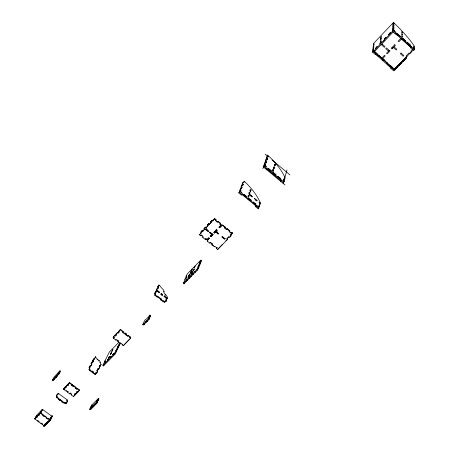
<?xml version="1.0" encoding="UTF-8"?>
<svg xmlns="http://www.w3.org/2000/svg" width="449" height="449" viewBox="0 0 449 449"><rect width="100%" height="100%" fill="white"/><g stroke="black" fill="none" stroke-linecap="round" stroke-linejoin="round"><path stroke-width="0.67" d="M401.844 62.389L399.11 65.453L401.389 62.854M397.556 33.9L400.385 36.442L397.556 33.9L396.865 34.624M393.846 30.302L395.255 31.834L393.128 29.92L392.437 30.65L392.404 31.419L395.243 33.972L395.956 32.726L411.486 46.674L410.801 47.931L413.613 50.456L414.315 49.744L414.191 45.961A38.676 7.857 44 0 0 394.132 23.073L393.442 22.45L373.574 43.458L372.631 52.202L375.443 54.699L376.167 53.448L391.539 67.097L390.838 68.36L393.627 70.835L394.306 70.139L394.334 69.281L413.17 50.064M395.243 33.972L395.26 33.451L410.79 47.392M392.942 68.046L392.954 67.76M393.84 30.56L393.88 29.539L393.172 28.904L392.482 29.628L392.527 28.613L393.212 27.889L393.919 28.523L393.969 27.266L393.268 26.637L392.583 27.355L392.634 26.233L393.313 25.514L394.014 26.143L394.048 25.15L393.358 24.527L392.679 25.239L392.729 24.134L393.403 23.421L394.093 24.044L394.132 23.073M390.838 68.36L391.539 67.097M372.631 52.202L393.094 30.695L393.442 22.45M390.686 66.042L390.697 65.756L392.505 67.361M387.465 63.18L386.567 62.085M386.808 63.595L388.166 65.099M382.189 59.498L383.098 60.598M378.501 56.518L377.126 55.003L378.058 55.828M375.443 54.699L375.499 54.149L390.866 67.788M283.813 181.115L283.566 182.002L284.38 180.543L283.729 179.998L284.127 178.595L284.778 179.134L284.217 179.707L283.566 179.168M283.948 180.65L284.559 178.483M284.745 177.832L286.99 169.902M283.162 183.428L284.032 181.783L282.724 180.694L282.825 180.341L284.127 181.424M284.778 179.134L285.121 177.911A34.736 13.459 43.7 0 0 268.418 155.859L267.868 156.437L265.118 154.136M280.748 180.532L280.541 181.244L281.315 179.954L266.869 167.909L266.077 169.189L266.308 168.498L280.748 180.532L281.315 179.954M277.982 176.738L278.088 176.384L280.704 178.567L280.597 178.921L277.572 176.395M275.288 175.542L275.4 175.194M272.812 171.58L273.666 170.076L273.009 169.531L272.453 170.109L273.104 170.654M273.682 168.83L274.524 167.337L273.879 166.798L273.447 168.162L274.098 168.701L274.524 167.337M274.541 166.113L275.377 164.637L274.732 164.098L274.305 165.445L274.951 165.984L275.377 164.637M272.779 173.005L272.666 173.359L274.766 175.104M273.666 170.076L273.228 171.456L272.571 170.912L273.009 169.531M260.409 203.178A33.984 14.362 43.6 0 0 244.312 181.323L243.796 182.687L243.162 182.165L242.578 183.708L243.218 184.236L242.696 185.622L242.056 185.095L241.467 186.661L242.106 187.188L241.45 188.945L240.804 188.417L240.271 189.832L240.917 190.359L240.518 191.431L241.815 192.498L241.68 192.851L239.732 191.252L238.795 192.89L241.394 195.029L242.196 193.744L256.424 205.44L255.644 206.731L258.22 208.847L259.118 207.191L257.833 206.13L257.951 205.765L259.236 206.821L260.291 203.537L259.017 202.488L259.135 202.129L260.409 203.178L259.87 203.723M271.207 170.648L271.095 170.996L268.463 168.802L268.575 168.454L271.207 170.648L270.646 171.232M258.22 208.847L258.579 207.741M258.91 206.714L259.544 204.744M255.644 206.731L256.424 205.44M255.863 204.048L255.739 204.413L253.163 202.291L253.287 201.927L255.863 204.048L255.324 204.598M257.058 200.417L256.94 200.782L254.387 198.677L254.504 198.318L257.058 200.417L256.525 200.972L255.503 200.131M265.443 166.893L264.562 166.158L265.471 164.547L264.815 163.997L265.275 162.639L265.931 163.183L266.504 161.5L265.853 160.955L266.364 159.446L267.015 159.99L267.464 158.66L266.818 158.121L267.323 156.634L267.969 157.172L268.418 155.859M266.504 161.5L265.724 162.757L266.274 162.173M267.464 158.66L266.689 159.906L267.239 159.322M264.562 166.158L265.471 164.547M262.856 168.678L267.57 154.894M285.053 184.999L263.434 166.989L264.349 165.367L266.324 167.017L266.437 166.669L265.123 165.574M249.869 194.496L249.745 194.855L252.304 196.959L252.428 196.606L249.869 194.496L249.335 195.051M248.174 197.173L249.043 195.657L248.404 195.13L247.893 196.567L248.538 197.094L249.043 195.657M249.178 194.316L250.048 192.817L249.408 192.29L248.875 192.846L249.515 193.367M250.177 191.493L251.036 190.006L250.402 189.484L249.908 190.881L250.542 191.409L251.036 190.006M250.048 192.817L249.549 194.232L248.909 193.704L249.408 192.29M246.507 196.353L246.378 196.713L243.79 194.585L243.919 194.226L246.507 196.353L245.968 196.915M216.429 248.443L217.08 247.545L216.429 248.443L217.681 249.453L227.581 239.351L226.953 238.846L229.007 236.752L229.635 237.257L230.921 235.95L231.061 235.568L230.427 235.057L232.492 232.947L231.858 232.436L231.207 233.345L229.147 231.678L229.804 230.769L227.273 228.715L226.616 229.624L224.551 227.957L225.207 227.048L222.67 224.988L222.014 225.898L221.694 225.639L221.84 225.269L222.154 225.521M230.921 235.95L230.292 235.433L232.492 232.947M229.635 237.257L231.061 235.568M230.292 235.433L230.427 235.057M231.207 233.345L231.858 232.436M226.953 238.846L228.732 236.786M227.581 239.351L227.722 238.969L227.093 238.464M229.147 231.678L229.804 230.769M242.196 193.744L241.394 195.029M224.416 239.132L225.067 238.228L224.416 239.132L221.89 237.1L222.401 236.572L224.927 238.61M226.616 229.624L227.273 228.715M240.917 190.359L239.985 191.992L240.518 191.431M242.106 187.188L241.18 188.799L241.714 188.243M243.218 184.236L242.432 185.482L242.96 184.926M226.217 229.304L226.358 228.928M217.681 249.453L222.541 244.256M238.795 192.89L239.732 191.252M224.551 227.957L225.207 227.048M240.383 190.92L239.738 190.393L240.804 188.417M241.579 187.749L240.933 187.222L242.056 185.095M242.69 184.792L242.05 184.264L243.162 182.165M222.014 225.898L222.67 224.988M212.035 244.408L211.883 244.795L214.392 246.81L214.543 246.422M215.716 231.617L215.571 231.998L218.102 234.041L218.248 233.66L215.716 231.617L214.555 233.048L213.92 232.537L216.609 229.523L213.92 232.537M219.011 227.256L221.06 225.129L219.943 224.225L220.089 223.849L221.205 224.753L219.011 227.256L219.645 227.766L221.84 225.269M221.06 225.129L221.205 224.753M211.99 243.964L212.141 243.577M211.883 244.795L212.534 243.891M219.943 224.225L220.605 223.316L218.057 221.256L217.4 222.165L215.324 220.487L215.986 219.578L214.712 218.545L212.523 221.06L211.883 220.543L212.035 220.173L212.674 220.689M217.344 232.492L217.49 232.116L216.227 231.095L217.243 230.04M218.102 234.041L218.607 233.514L216.076 231.471L216.227 231.095M207.477 240.754L207.32 241.135L209.84 243.156L210.491 242.252L211.316 242.915M209.84 243.156L210.491 242.252M195.495 272.083L195.657 271.684L190.685 276.988L190.067 276.5L195.04 271.196L194.877 271.594L195.495 272.083L197.431 270.107L199.025 266.852L198.407 266.364L197.925 266.858L199.665 263.249L200.271 263.731L198.75 266.824M200.001 263.709L201.511 260.656L200.899 260.167L200.422 260.661L200.58 260.28L201.186 260.762L201.029 261.144L201.511 260.656M212.405 234.114L212.557 233.738M212.029 235.674L212.181 235.293M217.4 222.165L218.057 221.256M210.39 236.208L211.9 234.642L209.369 232.604L209.874 232.077L213.039 234.625L211.019 236.718L210.39 236.208L210.542 235.832L212.051 234.26L209.526 232.223M194.877 271.594L196.814 269.619L198.407 266.364M199.665 263.249L199.182 263.743L200.899 260.167M211.019 236.718L213.191 234.243M211.9 234.642L212.051 234.26M207.32 241.135L207.825 240.613L207.663 239.979L209.268 238.318M215.324 220.487L215.986 219.578M207.034 239.474L205.934 238.593L205.777 238.969L206.877 239.856L208.633 237.813M192.166 272.745L191.515 274.328L192.643 272.257L192.166 272.745L192.778 273.233M190.685 276.988L190.847 276.59L187.345 280.395L186.728 279.912L186.896 279.514L183.411 283.302L184.023 283.785L187.508 279.996L187.345 280.395M212.523 221.06L214.712 218.545M186.728 279.912L190.236 276.101L190.067 276.5M208.106 231.583L208.257 231.207L205.726 229.164L205.569 229.54L208.106 231.583L208.605 231.055L206.074 229.012L206.226 228.636L207.242 229.456M202.914 237.089L202.752 237.465L205.277 239.491L205.934 238.593M190.932 271.74L190.286 273.306L191.403 271.258L190.932 271.74L191.538 272.223M184.023 283.785L184.522 282.578M209.374 224.152L208.74 223.641L208.583 224.012L209.223 224.528L211.4 222.025M209.223 224.528L211.249 222.395L210.609 221.879L212.035 220.173M188.305 275.787L188.142 276.18L190.196 273.851L188.305 275.787L188.911 276.264M183.411 283.302L185.078 279.312L186.958 277.387L187.126 276.994L184.775 279.396L186.559 275.776L186.088 276.253L186.694 276.73M205.939 227.974L206.097 227.598L205.462 227.087L205.305 227.463L205.939 227.974L207.954 225.853L208.112 225.482L207.477 224.966L208.74 223.641M207.954 225.853L207.32 225.342L207.477 224.966M186.088 276.253L187.368 273.828L192.049 269.03L191.409 270.573L191.88 270.09L192.52 268.547L200.58 260.28M202.679 231.398L202.841 231.022L202.207 230.511L202.044 230.887L202.679 231.398L204.682 229.293L204.839 228.917L204.205 228.406L205.462 227.087M201.191 232.75L199.44 234.805L200.703 235.82L200.86 235.439M200.703 235.82L201.36 234.917L202.387 235.742M204.682 229.293L204.048 228.782L204.205 228.406M199.44 234.805L201.433 232.711L200.798 232.2L202.207 230.511M166.057 301.313L165.457 300.841L165.002 301.307L165.602 301.779L166.057 301.313L166.764 299.691L166.164 299.219L166.607 298.209L164.205 296.334L164.385 295.936L167.382 298.276L166.927 298.737L163.93 296.402L164.385 295.936M164.553 302.329L165.008 301.863L163.801 300.92L163.346 301.386L164.553 302.329L165.002 301.307M165.008 301.863L165.457 300.841M165.602 301.779L166.074 300.695M167.382 298.276A3.474 1.891 44.2 0 0 165.692 294.802A3.07 1.661 44.2 0 1 164.008 291.345A2.077 1.123 44 0 0 163.172 289.622A13.863 7.386 44 0 1 159.535 285.182L159.356 285.575L158.755 285.109L158.031 286.675L158.632 287.141L157.902 288.718L157.302 288.247L156.566 289.835L159.58 292.181L159.395 292.585L156.987 290.699L156.432 291.901L155.831 291.429L155.085 293.034L155.691 293.506L154.681 295.184L157.111 297.075L157.751 296.2L161.382 299.034L160.748 299.91L163.167 301.795L163.346 301.386M163.167 301.795L163.801 300.92M162.583 294.527L161.954 295.397L162.583 294.527L161.382 293.59L160.933 294.056M160.748 299.91L161.382 299.034M160.748 294.46L161.382 293.59M149.051 319.228L148.608 319.682L150.263 316.545L149.669 316.09L148.013 319.217L148.451 318.768L149.051 319.228L148.86 319.643L147.098 321.445L146.497 320.984L146.688 320.569L143.646 323.903L144.241 324.358L147.283 321.029L147.098 321.445M150.263 316.545L149.826 317L150.471 315.563L149.882 315.103L149.231 316.539L149.669 316.09M146.497 320.984L148.451 318.768M157.111 297.075L157.751 296.2M143.646 323.903L143.837 323.488L142.743 324.599L143.338 325.059L144.432 323.942L144.241 324.358M142.743 324.599L144.64 320.468L145.729 319.357A3.794 0.623 -52.3 0 0 149.22 315.776L149.882 315.103M155.983 292.366L156.987 290.699M157.453 289.184L158.632 287.141M154.681 295.184L155.691 293.506M155.242 293.972L154.636 293.5L155.831 291.429M159.58 292.181L159.126 292.653L156.117 290.301L157.302 288.247M158.183 287.607L157.582 287.141L158.755 285.109M122.308 344.428L122.106 344.849L123.279 345.741L130.479 338.394L129.89 337.945L130.513 337.087L128.156 335.285L127.527 336.144L125.759 334.791L126.382 333.933L125.204 333.035L124.575 333.888L122.802 332.535L123.004 332.114L124.777 333.472M130.479 338.394L130.676 337.974L130.087 337.525L130.513 337.087M129.89 337.945L130.087 337.525M96.692 403.269L96.905 402.826L95.137 404.813L96.692 403.269L96.131 402.854L96.344 402.411L94.576 404.397L96.131 402.854M96.861 403.224L98.909 398.908L98.348 398.499L91.787 405.004L89.71 409.325L90.271 409.741L96.861 403.224L96.299 402.804L98.348 398.499M94.436 405.503L94.649 405.06L92.887 407.035L94.436 405.503L93.875 405.088L94.088 404.644L92.326 406.62L93.875 405.088M97.186 400.199L96.35 401.962L97.579 399.818L97.186 400.199L97.747 400.615L98.135 400.233L96.911 402.377L97.467 401.204M127.527 336.144L128.156 335.285M123.279 345.741L129.239 339.444M92.191 407.726L92.404 407.282L90.647 409.252L92.191 407.726L91.63 407.31L91.843 406.867L90.086 408.837L91.63 407.31M125.759 334.791L126.382 333.933M117.515 340.033L118.469 340.757L117.846 341.61L120.197 343.401L120.399 342.974M124.575 333.888L125.204 333.035M105.386 361.653L104.813 361.221L105.218 360.811L103.135 364.622L103.539 364.212L102.905 365.497L103.483 365.929L114.933 354.25L116.779 350.86L116.201 350.422L115.786 350.843L118.02 346.65L118.598 347.088L116.639 350.72M118.598 347.088L118.188 347.509L120.293 343.569L119.889 343.99M102.905 365.497L114.349 353.806L116.201 350.422M119.316 343.552L119.726 343.137L117.61 347.071L118.02 346.65M112.907 354.424L112.705 354.85L113.939 353.374L112.907 354.424L113.49 354.862M122.802 332.535L123.43 331.676L120.472 329.42L118.783 331.177L118.575 331.592L119.165 332.041L118.109 333.136L117.52 332.687L117.728 332.271L118.317 332.72L118.109 333.136M109.253 356.68L108.422 358.369L109.657 356.265L109.253 356.68L109.825 357.112M111.099 352.908L110.28 354.581L111.504 352.499L111.099 352.908L111.672 353.341M113.58 338.366L114.209 337.513L113.58 338.366L115.937 340.157L116.145 339.736M103.483 365.929L104.117 364.644M104.813 361.221L109.337 352.061L118.991 342.138M118.575 331.592L120.472 329.42M115.584 335.555L114.995 335.106L114.787 335.526L115.376 335.975L116.633 334.466L116.044 334.017L117.728 332.271M100.273 366.019L99.706 365.593L99.313 365.997L99.88 366.423L100.273 366.019L101.109 364.347L100.542 363.92A3.216 2.043 44.1 0 0 99.122 360.564L98 359.716A5.141 3.244 44 0 1 95.603 356.77L94.335 359.251L93.768 358.824L92.909 360.491L93.476 360.917L92.836 362.169L92.27 361.742L91.405 363.421L91.972 363.853L90.889 365.963L90.316 365.537L89.441 367.237L90.019 367.664L89.362 368.949L89.935 369.381L89.317 370.217L91.618 371.935L92.236 371.099L93.381 371.957L92.769 372.793L95.065 374.517L96.322 372.389L96.894 372.816L96.496 373.22L95.923 372.793M97.843 368.955L96.782 371.082L98.236 368.55L98.802 368.977L98.41 369.375L97.843 368.955L98.236 368.55M95.065 374.517L96.322 372.389M99.706 365.593L99.077 366.855L99.644 367.282L98.802 368.977M96.496 373.22L97.068 372.075M98.41 369.375L99.644 367.282M99.88 366.423L101.109 364.347M115.376 335.975L116.426 334.887L115.836 334.432L116.044 334.017M96.894 372.816L97.747 371.104L97.175 370.672M114.001 337.934L113.114 337.261L114.995 335.106M92.769 372.793L93.381 371.957M91.618 371.935L92.236 371.099M89.317 370.217L89.935 369.381M75.668 394.301L75.892 393.863L75.325 393.447L75.101 393.88L75.668 394.301L77.194 392.74L76.633 392.319L76.858 391.882L77.542 391.18L77.323 391.618L77.885 392.033L79.647 390.029L77.38 388.351L76.773 389.182L75.41 388.172L76.021 387.341L73.748 385.657L73.136 386.488L71.773 385.478L72.384 384.647L69.539 382.537L68.018 384.12L67.788 384.552L68.355 384.973L67.67 385.685L67.103 385.264L67.333 384.832L67.9 385.253L67.67 385.685M89.542 369.785L88.964 369.359L90.019 367.664M90.496 366.373L91.972 363.853M92.657 362.158L93.476 360.917M93.942 359.655L95.603 356.77M77.194 392.74L77.419 392.303L76.858 391.882M77.885 392.033L79.647 390.029M76.773 389.182L77.38 388.351M71.425 394.447L71.2 394.884L73.456 396.551L74.983 395.002L74.416 394.581L75.325 393.447M73.456 396.551L75.208 394.564L74.641 394.143M74.983 395.002L75.208 394.564M89.62 368.073L89.048 367.641L90.316 365.537M91.579 364.257L91.012 363.83L92.27 361.742M93.089 361.322L92.522 360.895L93.768 358.824M75.41 388.172L76.021 387.341M66.559 401.198L67.361 399.992L58.538 393.492L58.095 394.312L57.534 393.896L56.596 395.625L57.158 396.04L56.714 396.865L58.959 398.521L58.359 399.341L59.706 400.334L60.312 399.515L65.212 403.774L66.02 402.562L66.581 402.972L66.205 403.354L65.644 402.944L66.02 402.562M66.205 403.354L67.485 401.232L66.929 400.817M66.581 402.972L67.485 401.232M73.136 386.488L73.748 385.657M68.192 391.388L67.586 392.213L69.848 393.885L70.454 393.06L71.357 393.728M69.848 393.885L70.454 393.06M65.212 403.774L65.644 402.944M62.557 401.165L61.951 401.984L63.298 402.978L63.904 402.158L65.588 403.393M63.904 402.158L63.298 402.978M71.773 385.478L72.384 384.647M68.355 384.973L68.585 384.54L67.9 385.253M35.482 418.895L34.932 418.496L36.352 417.02L36.105 417.458L36.661 417.862L37.301 417.194L36.745 416.795L38.418 414.87L38.171 415.314L38.726 415.718L39.372 415.05L38.816 414.646L40.489 412.715L43.267 414.741L42.666 415.55L44.002 416.52L44.597 415.712L46.814 417.329L46.219 418.137L47.549 419.108L48.144 418.294L50.361 419.91L48.677 421.824L48.913 421.381M50.804 419.074L51.742 417.312L51.192 416.913L49.89 419.04L50.254 418.67L50.804 419.074L50.445 419.439L51.742 417.312M50.26 420.315L52.55 416.004L52 415.606L49.704 419.91L43.592 426.152L44.148 426.55L50.26 420.315L49.704 419.91M65.133 387.117L64.903 387.549L65.47 387.97L65.7 387.538L65.133 387.117L63.393 389.115L66.228 391.208L66.458 390.776M46.185 424.17L44.513 426.073M47.476 422.082L47.712 421.645L44.204 425.231M60.312 399.515L59.706 400.334M49.57 419.95L51.635 416.083L42.369 409.32L36.829 415.084L34.685 418.934L43.963 425.674L49.57 419.95L40.247 413.153L34.685 418.934M67.788 384.552L69.539 382.537M43.592 426.152L44.591 424.299M44.558 424.866L45.012 424.024L44.653 424.389M58.359 399.341L58.959 398.521M45.394 424.21L45.63 423.766M65.47 387.97L66.155 387.263L65.582 386.842L65.818 386.409L67.333 384.832M46.039 423.553L46.275 423.11M58.589 398.903L56.338 397.253L57.158 396.04M42.548 424.03L42.313 424.473L42.666 424.109L41.342 423.143L40.988 423.508L41.224 423.07M56.787 396.428L56.226 396.012L57.534 393.896M41.044 413.119L41.504 412.289L40.949 411.885L40.595 412.255L41.555 410.515L41.914 410.145L42.47 410.549L42.924 409.724M40.247 413.153L42.369 409.32M35.948 418.064L35.392 417.66L36.723 415.544L36.369 415.914M55.698 376.823L58.578 373.265L59.15 373.691L56.271 377.244L55.698 376.823L55.94 376.397L53.521 379.13L54.093 379.557L56.512 376.818L56.271 377.244M58.578 373.265L58.202 373.669L59.975 370.767L60.542 371.188L58.774 374.09L59.15 373.691M54.093 379.557L54.335 379.124L52.836 380.713L52.264 380.292L54.133 376.969L59.975 370.767M53.521 379.13L53.762 378.703L52.264 380.292M52.836 380.713L53.667 379.5M266.779 157.212L267.323 156.634M373.461 44.49L374.118 43.8L373.995 44.967L373.338 45.663M243.785 181.873L244.312 181.323M242.05 184.264L242.578 183.708M266.818 158.121L266.268 158.699L266.914 159.238M265.814 160.029L266.364 159.446M373.226 46.713L373.882 46.017L373.759 47.201L373.097 47.897M240.933 187.222L241.467 186.661M265.853 160.955L265.297 161.539L265.948 162.083M264.719 163.223L265.275 162.639M372.951 49.233L373.619 48.531L373.506 49.603L372.838 50.305M239.738 190.393L240.271 189.832M264.815 163.997L264.253 164.587L264.91 165.131M200.798 232.2L202.044 230.887M204.048 228.782L205.305 227.463M207.32 225.342L208.583 224.012M210.609 221.879L211.883 220.543M263.788 165.956L264.349 165.367M372.721 51.388L373.388 50.681L373.304 51.5L376.116 53.998M202.841 231.022L204.839 228.917M206.097 227.598L208.112 225.482M374.898 50.462L374.09 51.304L394.334 69.281M383.092 41.847L384.456 40.416M374.006 52.123L393.116 32.059M205.569 229.54L206.074 229.012M202.752 237.465L203.251 236.943L201.203 235.298M377.098 55.278L377.772 54.576M157.582 287.141L158.031 286.675M159.086 285.648L159.535 285.182M156.117 290.301L156.566 289.835M205.277 239.491L205.777 238.969M154.636 293.5L155.085 293.034M58.168 393.88L58.538 393.492M56.226 396.012L56.596 395.625M113.114 337.261L114.787 335.526M115.836 334.432L117.52 332.687M206.877 239.856L208.88 237.774L209.515 238.284L207.505 240.361M381.796 58.145L384.49 55.345L385.191 55.968L382.492 58.768L385.652 61.277M389.244 50.411L386.522 53.235L387.223 53.858L389.945 51.034L386.432 47.903L385.753 48.615L388.559 51.119M63.393 389.115L64.903 387.549M65.582 386.842L67.103 385.264M118.317 332.72L119.372 331.626M56.338 397.253L56.714 396.865M65.7 387.538L66.385 386.83M214.555 233.048L215.571 231.998M216.076 231.471L217.092 230.416L216.457 229.905M219.645 227.766L221.694 225.639M401.631 38.906L398.864 41.779L398.156 41.145L400.929 38.272L404.807 41.751M250.615 196.106L251.148 195.551M92.522 360.895L92.909 360.491M91.012 363.83L91.405 363.421M37.452 420.943L37.806 420.573L39.136 421.538L38.777 421.903M66.228 391.208L66.604 390.821L67.962 391.82L67.586 392.213M89.048 367.641L89.441 367.237M115.937 340.157L116.353 339.725L118.267 341.178L117.846 341.61M163.559 291.811L164.008 291.345M88.964 369.359L89.362 368.949M161.982 294.061L161.533 294.527L162.134 294.993M98.735 360.968L99.122 360.564M165.238 295.268L165.692 294.802M61.951 401.984L62.327 401.602M120.197 343.401L120.618 342.969L122.526 344.417L122.106 344.849M214.392 246.81L214.897 246.293L216.934 247.932M71.2 394.884L71.582 394.497L70.224 393.492M410.801 47.931L411.486 46.674M194.243 269.709L194.956 268.973M166.152 298.675L166.607 298.209M199.794 264.225L200.271 263.731M66.985 400.373L67.361 399.992M165.709 299.685L166.164 299.219M149.814 316.236L150.471 315.563M257.412 206.316L257.951 205.765M259.752 204.087L260.291 203.537M51.444 417.138L52.55 416.004M166.31 300.151L166.764 299.691M116.364 351.281L116.779 350.86M198.542 267.346L199.025 266.852M74.416 394.581L75.101 393.88M76.633 392.319L77.323 391.618M412.889 49.008L410.796 51.141L411.497 51.77L409.763 53.543L409.061 52.915L406.294 55.743L406.99 56.366L405.61 57.5M97.349 371.508L97.747 371.104M48.268 422.043L46.589 423.951L47.549 422.975M49.396 420.893L50.361 419.91M75.892 393.863L77.419 392.303M225.836 240.894L227.722 238.969M283.465 182.356L284.032 181.783M395.182 69.185L396.534 67.805M404.908 59.268L403.079 61.412L405.823 58.336M395.171 69.472L397.887 66.705M406.306 58.263L394.693 70.1L393.998 69.483L405.61 57.635L406.306 58.263L406.294 56.232M97.972 399.84L98.909 398.908M89.71 409.325L96.299 402.804M35.746 417.289L36.302 417.693M58.729 398.959L62.187 401.546M91.787 405.004L92.342 405.413M54.436 377.991L55.008 378.412M92.539 406.177L93.1 406.592M54.194 378.417L54.767 378.838M63.623 388.682L65.043 389.732M90.3 408.394L90.861 408.809M59.526 371.57L60.099 371.991M59.15 371.968L59.717 372.395M58.129 374.073L58.701 374.5M69.309 382.969L72.154 385.079M73.524 386.089L75.791 387.779M77.155 388.783L79.422 390.467M72.003 385.046L73.367 386.056M75.634 387.734L76.998 388.744M56.619 375.678L57.186 376.099M94.784 403.954L95.345 404.369M56.378 376.105L56.95 376.526M89.716 369.808L92.017 371.531M93.168 372.389L95.463 374.107M91.837 371.508L92.988 372.367M117.009 348.738L117.587 349.176M116.6 349.159L117.178 349.597M115.382 352.111L115.96 352.555M114.966 352.532L115.55 352.976M114.349 353.806L114.933 354.25M118.923 344.787L119.501 345.219M118.514 345.202L119.092 345.64M120.265 329.835L123.228 332.097M125.002 333.45L126.186 334.353M127.954 335.706L130.317 337.508M125.961 334.37L127.729 335.723M148.265 319.183L148.86 319.643M145.588 321.692L146.183 322.152M145.397 322.107L145.998 322.567M148.922 317.735L149.517 318.195M148.479 318.184L149.079 318.644M155.135 294.712L157.565 296.609M161.202 299.438L163.621 301.33M157.296 296.671L160.927 299.5M161.202 293.994L162.403 294.931M188.799 277.566L189.416 278.049M188.636 277.965L189.248 278.453M185.471 280.967L186.082 281.45M185.302 281.366L185.92 281.849M192.632 273.654L193.244 274.143M192.469 274.053L193.087 274.541M190.55 276.012L191.162 276.5M199.036 264.803L199.648 265.286M198.553 265.292L199.171 265.78M197.773 267.935L198.391 268.423M197.291 268.429L197.908 268.917M196.814 269.619L197.431 270.107M200.282 261.705L200.894 262.188M199.805 262.194L200.411 262.682M210.34 242.64L212.383 244.278M212.534 244.812L213.539 245.62M214.072 232.161L214.706 232.672M210.542 235.832L211.17 236.337M219.157 226.88L219.791 227.39M222.036 236.718L224.556 238.75M214.56 218.916L215.84 219.948M217.911 221.626L220.459 223.692M222.524 225.364L225.067 227.424M227.127 229.097L229.663 231.151M231.723 232.818L232.358 233.328M215.475 220.117L217.546 221.789M224.696 227.581L226.756 229.248M229.287 231.297L231.342 232.964M243.38 194.787L244.419 195.635M253.258 202.909L254.808 204.177M243.251 195.147L244.29 196M247.943 199.002L250.009 200.697M239.328 192.324L255.885 205.996M256.183 206.175L258.764 208.297M249.874 190.039L250.508 190.561M267.901 169.385L270.534 171.58M263.995 166.399L266.639 168.6M281.108 180.666L283.729 182.85M272.105 159.984L289.975 174.936M274.182 164.676L274.822 165.215M273.323 167.376L273.969 167.915M382.789 58.471L384.782 60.245M374.584 51.45L377.34 53.897M378.726 55.126L381.409 57.506M391.517 67.664L394.306 70.139M389.103 65.633L390.024 66.446M389.087 65.919L390.007 66.733M394.042 46.78L396.854 49.289L396.17 49.996L393.358 47.487M391.971 47.572L392.673 48.2M414.219 46.898L413.523 46.275L413.557 47.347L414.259 47.976M414.281 48.655L412.878 47.392L414.287 48.924M393.094 30.695L395.939 33.243M411.497 47.218L414.315 49.744M395.485 33.383L397.808 35.471M405.267 42.167L411.273 47.56M166.972 298.237A3.474 1.891 44.2 0 1 166.927 298.737M97.354 359.918A5.141 3.244 44 0 1 97.102 359.705M95.485 357.718A5.141 3.244 44 0 1 95.216 357.174M99.841 362.349A3.216 2.043 44.1 0 1 99.987 362.646M402.68 38.238L405.498 41.033L402.68 38.238M402.343 36.352L402.332 37.396L401.631 36.762L401.642 35.724L402.343 36.352M402.36 34.292L402.349 35.319L401.653 34.691L401.664 33.664L402.36 34.292M402.377 32.261L402.366 33.271L401.675 32.648L401.687 31.638L402.377 32.261M390.383 32.569L388.649 34.635L390.383 32.569M385.927 37.25L384.204 39.31L385.927 37.25M381.504 41.909L379.787 43.951L381.504 41.909M380.976 40.775L380.892 41.824L380.219 42.537L380.309 41.482L380.976 40.775M381.173 38.44L381.089 39.473L380.415 40.18L380.505 39.147L381.173 38.44M381.319 36.65L381.235 37.671L380.572 38.373L380.657 37.351L381.319 36.65M377.109 46.528L375.403 48.565L377.109 46.528M275.961 174.61L275.854 174.964L273.228 172.775L273.34 172.427L275.961 174.61M251.187 200.203L251.064 200.568L248.482 198.441L248.606 198.082L251.187 200.203M193.452 269.608L192.812 271.174L191.223 273.026L193.126 271.078L193.929 269.125L193.452 269.608M194.72 266.51L194.086 268.059L195.192 266.027L194.72 266.51M189.944 274.788L188.816 276.859L189.944 274.788M91.551 405.789L90.704 407.552L91.938 405.408L91.551 405.789M110.246 357.146L110.039 357.572L111.268 356.102L110.246 357.146M107.597 359.851L107.39 360.278L108.613 358.813L107.597 359.851M112.519 350.012L111.711 351.662L112.924 349.597L112.519 350.012M104.959 362.545L104.752 362.972L105.975 361.512L104.959 362.545M382.211 44.142L381.538 44.855L384.35 47.358L385.029 46.651L382.211 44.142M394.716 44.726L391.287 48.284L391.988 48.907L395.417 45.355L394.716 44.726M401.058 53.049L400.373 53.757L403.168 56.254L403.859 55.553L401.058 53.049M410.599 45.349L407.344 42.425L410.599 45.349"/></g></svg>
